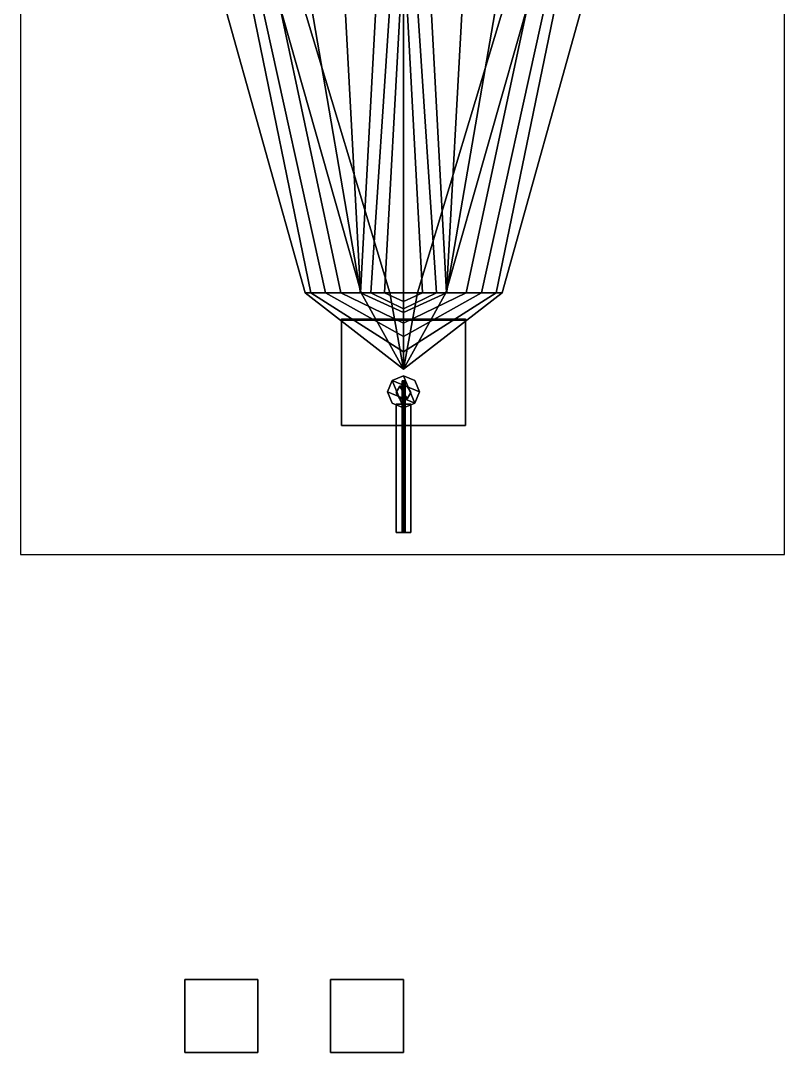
# Model space of a CAD drawing. Header units: millimetres. Extents: x -5.2 to 5.2, y -53.2 to 45.8.
# Drawn here: x -5.25 to 5.22, y -53.17 to -39.02 of the extents above; entities that cross this region are included whole.
import ezdxf

# ---------------------------------------------------------------- set-up
doc = ezdxf.new("R2010")
doc.units = ezdxf.units.MM
doc.header["$XCLIPFRAME"] = 2
doc.layers.add('drawing', color=9, linetype='Continuous')
picture_1 = doc.add_image_def('image1.gif', size_in_pixel=(3078, 4230))

msp = doc.modelspace()

# ---------------------------------------------------------------- linework, layer by layer
for points in [[(-2.49, -38.67, 2.89), (-2.11, -38.67, 0.98), (-1.27, -42.75, 1.81), (-1.35, -42.75, 2.88)], [(-1.74, -38.67, 3.05), (-2.49, -38.67, 2.89), (-1.35, -42.75, 2.88), (-0.58, -42.75, 3.05)], [(-2.11, -38.67, 0.98), (-1.97, -38.67, 0.58), (-1.07, -42.75, 1.07), (-1.27, -42.75, 1.81)], [(-1.97, -38.67, 0.58), (-1.73, -38.67, 0.2), (-0.86, -42.75, 0.65), (-1.07, -42.75, 1.07)], [(-1.42, -38.67, 3.08), (-1.74, -38.67, 3.05), (-0.58, -42.75, 3.05), (-0.19, -42.75, 3.08)], [(-1.73, -38.67, 0.2), (-1.29, -38.67, -0.25), (-0.59, -42.75, 0.28), (-0.86, -42.75, 0.65)], [(0, -38.67, 3.08), (-1.42, -38.67, 3.08), (-0.19, -42.75, 3.08), (0, -42.75, 3.08)], [(-1.29, -38.67, -0.25), (-0.81, -38.67, -0.56), (-0.59, -42.75, 0.28)], [(-0.81, -38.67, -0.56), (-0.37, -38.67, -0.71), (-0.59, -42.75, 0.28)], [(-0.37, -38.67, -0.71), (-0.18, -38.67, -0.84), (-0.45, -42.75, 0.14), (-0.59, -42.75, 0.28)], [(-0.18, -38.67, -0.84), (-0.04, -38.67, -1.05), (-0.26, -42.75, 0.03), (-0.45, -42.75, 0.14)], [(-0.04, -38.67, -1.05), (0, -38.67, -1.06), (0, -42.75, -0.07), (-0.26, -42.75, 0.03)], [(0.26, -42.75, 0.03), (0, -42.75, -0.07), (0, -38.67, -1.06), (0.04, -38.67, -1.05)], [(0, -42.75, 3.08), (0.19, -42.75, 3.08), (1.42, -38.67, 3.08), (0, -38.67, 3.08)], [(0.45, -42.75, 0.14), (0.26, -42.75, 0.03), (0.04, -38.67, -1.05), (0.18, -38.67, -0.84)], [(0.59, -42.75, 0.28), (0.45, -42.75, 0.14), (0.18, -38.67, -0.84), (0.37, -38.67, -0.71)], [(0.19, -42.75, 3.08), (0.58, -42.75, 3.05), (1.74, -38.67, 3.05), (1.42, -38.67, 3.08)], [(0.59, -42.75, 0.28), (0.59, -42.75, 0.28), (0.37, -38.67, -0.71), (0.81, -38.67, -0.56)], [(0.58, -42.75, 3.05), (1.35, -42.75, 2.88), (2.49, -38.67, 2.89), (1.74, -38.67, 3.05)], [(0.86, -42.75, 0.65), (0.59, -42.75, 0.28), (1.29, -38.67, -0.25), (1.73, -38.67, 0.2)], [(0.59, -42.75, 0.28), (0.59, -42.75, 0.28), (0.81, -38.67, -0.56), (1.29, -38.67, -0.25)], [(1.07, -42.75, 1.07), (0.86, -42.75, 0.65), (1.73, -38.67, 0.2), (1.97, -38.67, 0.58)], [(1.27, -42.75, 1.81), (1.07, -42.75, 1.07), (1.97, -38.67, 0.58), (2.11, -38.67, 0.98)], [(1.35, -42.75, 2.88), (1.27, -42.75, 1.81), (2.11, -38.67, 0.98), (2.49, -38.67, 2.89)], [(-1.35, -42.75, 2.88), (-1.27, -42.75, 1.81), (0, -43.56, 1.96), (0, -43.8, 3.08)], [(-0.58, -42.75, 3.05), (-1.35, -42.75, 2.88), (0, -43.8, 3.08)], [(-1.27, -42.75, 1.81), (-1.07, -42.75, 1.07), (0, -43.35, 1.21), (0, -43.56, 1.96)], [(-1.07, -42.75, 1.07), (-0.86, -42.75, 0.65), (0, -43.17, 0.68), (0, -43.35, 1.21)], [(-0.86, -42.75, 0.65), (-0.59, -42.75, 0.28), (0, -43.02, 0.39), (0, -43.17, 0.68)], [(-0.59, -42.75, 0.28), (-0.45, -42.75, 0.14), (0, -42.97, 0.22), (0, -43.02, 0.39)], [(-0.19, -42.75, 3.08), (-0.58, -42.75, 3.05), (0, -43.8, 3.08)], [(-0.45, -42.75, 0.14), (-0.26, -42.75, 0.03), (0, -42.87, 0.09), (0, -42.97, 0.22)], [(-0.26, -42.75, 0.03), (0, -42.75, -0.07), (0, -42.75, -0.07), (0, -42.87, 0.09)], [(0, -42.75, 3.08), (-0.19, -42.75, 3.08), (0, -43.8, 3.08)], [(0, -43.56, 1.96), (0, -43.35, 1.21), (1.07, -42.75, 1.07), (1.27, -42.75, 1.81)], [(0, -43.8, 3.08), (0, -43.56, 1.96), (1.27, -42.75, 1.81), (1.35, -42.75, 2.88)], [(0, -43.02, 0.39), (0, -42.97, 0.22), (0.45, -42.75, 0.14), (0.59, -42.75, 0.28)], [(0, -42.97, 0.22), (0, -42.87, 0.09), (0.26, -42.75, 0.03), (0.45, -42.75, 0.14)], [(0, -42.87, 0.09), (0, -42.75, -0.07), (0, -42.75, -0.07), (0.26, -42.75, 0.03)], [(0, -43.17, 0.68), (0, -43.02, 0.39), (0.59, -42.75, 0.28), (0.86, -42.75, 0.65)], [(0, -43.35, 1.21), (0, -43.17, 0.68), (0.86, -42.75, 0.65), (1.07, -42.75, 1.07)], [(0, -43.8, 3.08), (0, -43.8, 3.08), (0.19, -42.75, 3.08), (0, -42.75, 3.08)], [(0, -43.8, 3.08), (0, -43.8, 3.08), (0.58, -42.75, 3.05), (0.19, -42.75, 3.08)], [(0, -43.8, 3.08), (0, -43.8, 3.08), (1.35, -42.75, 2.88), (0.58, -42.75, 3.05)], [(-0.85, -43.13, 2.94), (-0.85, -43.11, 2.84), (-0.85, -44.57, 2.84), (-0.85, -44.57, 2.94)], [(-0.85, -44.57, 2.84), (-0.85, -43.11, 2.84), (0.85, -43.11, 2.84), (0.85, -44.57, 2.84)], [(0.85, -44.57, 2.94), (0.85, -43.13, 2.94), (-0.85, -43.13, 2.94), (-0.85, -44.57, 2.94)], [(0.85, -44.57, 2.84), (0.85, -43.11, 2.84), (0.85, -43.13, 2.94), (0.85, -44.57, 2.94)], [(-0.156, -43.954, 2.4), (-0.22, -44.11, 2.4), (-0.22, -44.11, 4.4), (-0.156, -43.954, 4.4)], [(0.22, -44.11, 4.4), (-0.156, -43.954, 4.4), (-0.22, -44.11, 4.4), (0.156, -44.266, 4.4)], [(-0.156, -44.266, 2.4), (-0.22, -44.11, 2.4), (-0.156, -43.954, 2.4), (0, -44.33, 2.4)], [(0, -43.89, 2.4), (-0.156, -43.954, 2.4), (-0.156, -43.954, 4.4), (0, -43.89, 4.4)], [(0.156, -43.954, 4.4), (0, -43.89, 4.4), (-0.156, -43.954, 4.4), (0.22, -44.11, 4.4)], [(0, -44.33, 2.4), (-0.156, -43.954, 2.4), (0, -43.89, 2.4), (0.156, -44.266, 2.4)], [(-0.02, -46.04, 6.34), (0, -46.04, 6.36), (0, -43.96, 4.4), (-0.02, -43.96, 4.38)], [(0, -46.04, 6.32), (-0.02, -46.04, 6.34), (-0.02, -43.96, 4.38), (0, -43.96, 4.36)], [(0.156, -43.954, 2.4), (0, -43.89, 2.4), (0, -43.89, 4.4), (0.156, -43.954, 4.4)], [(0.156, -44.266, 2.4), (0, -43.89, 2.4), (0.156, -43.954, 2.4), (0.22, -44.11, 2.4)], [(0, -46.04, 6.36), (0.02, -46.04, 6.34), (0.02, -43.96, 4.38), (0, -43.96, 4.4)], [(0.02, -46.04, 6.34), (0, -46.04, 6.32), (0, -43.96, 4.36), (0.02, -43.96, 4.38)], [(0.22, -44.11, 2.4), (0.156, -43.954, 2.4), (0.156, -43.954, 4.4), (0.22, -44.11, 4.4)], [(-0.22, -44.11, 2.4), (-0.156, -44.266, 2.4), (-0.156, -44.266, 4.4), (-0.22, -44.11, 4.4)], [(0.156, -44.266, 4.4), (-0.22, -44.11, 4.4), (-0.156, -44.266, 4.4), (0, -44.33, 4.4)], [(-0.05, -44.033, 1.9), (-0.1, -44.12, 1.9), (-0.1, -44.12, 2.4), (-0.05, -44.033, 2.4)], [(-0.05, -44.207, 1.9), (-0.1, -44.12, 1.9), (-0.05, -44.033, 1.9), (0.05, -44.207, 1.9)], [(-0.1, -44.12, 1.9), (-0.05, -44.207, 1.9), (-0.05, -44.207, 2.4), (-0.1, -44.12, 2.4)], [(0.05, -44.033, 1.9), (-0.05, -44.033, 1.9), (-0.05, -44.033, 2.4), (0.05, -44.033, 2.4)], [(0.05, -44.207, 1.9), (-0.05, -44.033, 1.9), (0.05, -44.033, 1.9), (0.1, -44.12, 1.9)], [(0.1, -44.12, 1.9), (0.05, -44.033, 1.9), (0.05, -44.033, 2.4), (0.1, -44.12, 2.4)], [(0.05, -44.207, 1.9), (0.1, -44.12, 1.9), (0.1, -44.12, 2.4), (0.05, -44.207, 2.4)], [(0.156, -44.266, 2.4), (0.22, -44.11, 2.4), (0.22, -44.11, 4.4), (0.156, -44.266, 4.4)], [(-0.156, -44.266, 2.4), (0, -44.33, 2.4), (0, -44.33, 4.4), (-0.156, -44.266, 4.4)], [(0.1, -46.04, 6.36), (0.1, -44.28, 3.32), (-0.1, -44.28, 3.32), (-0.1, -46.04, 6.36)], [(-0.1, -44.28, 3.32), (-0.1, -44.28, 2.94), (-0.1, -46.04, 6.06), (-0.1, -46.04, 6.36)], [(-0.1, -46.04, 6.06), (-0.1, -44.28, 2.94), (0.1, -44.28, 2.94), (0.1, -46.04, 6.06)], [(-0.05, -44.207, 1.9), (0.05, -44.207, 1.9), (0.05, -44.207, 2.4), (-0.05, -44.207, 2.4)], [(0, -44.33, 2.4), (0.156, -44.266, 2.4), (0.156, -44.266, 4.4), (0, -44.33, 4.4)], [(0.1, -46.04, 6.06), (0.1, -44.28, 2.94), (0.1, -44.28, 3.32), (0.1, -46.04, 6.36)], [(-0.85, -44.57, 2.94), (-0.85, -44.57, 2.84), (0.85, -44.57, 2.84), (0.85, -44.57, 2.94)], [(-0.1, -46.04, 6.36), (-0.1, -46.04, 6.06), (0.1, -46.04, 6.06), (0.1, -46.04, 6.36)], [(-3, -53.17), (-3, -52.17), (-2, -52.17), (-2, -53.17)], [(-2, -53.17), (-2, -52.17), (-3, -52.17), (-3, -53.17)], [(0, -52.17, 1), (0, -52.17), (-1, -52.17), (-1, -52.17, 1)], [(-1, -52.17, 1), (-1, -52.17), (-1, -53.17), (-1, -53.17, 1)], [(-1, -53.17), (-1, -52.17), (0, -52.17), (0, -53.17)], [(0, -53.17, 1), (0, -52.17, 1), (-1, -52.17, 1), (-1, -53.17, 1)], [(0, -53.17), (0, -52.17), (0, -52.17, 1), (0, -53.17, 1)], [(-1, -53.17, 1), (-1, -53.17), (0, -53.17), (0, -53.17, 1)]]:
    msp.add_3dface(points)

# ---------------------------------------------------------------- pictures from other files: only their frames are drawn
at = {"layer": 'drawing'}
image = msp.add_image(picture_1, insert=(-110.14, -47.15, 169.85), size_in_units=(104.712, 143.902), rotation=90, dxfattribs=dict(at, fade=40))
image.dxf.v_pixel = (0.0340195, -2e-18)
image.set_boundary_path([(23.31, 838.503), (2730.875, 1146.27)])
image.dxf.flags = 15

doc.saveas('drawing.dxf')
